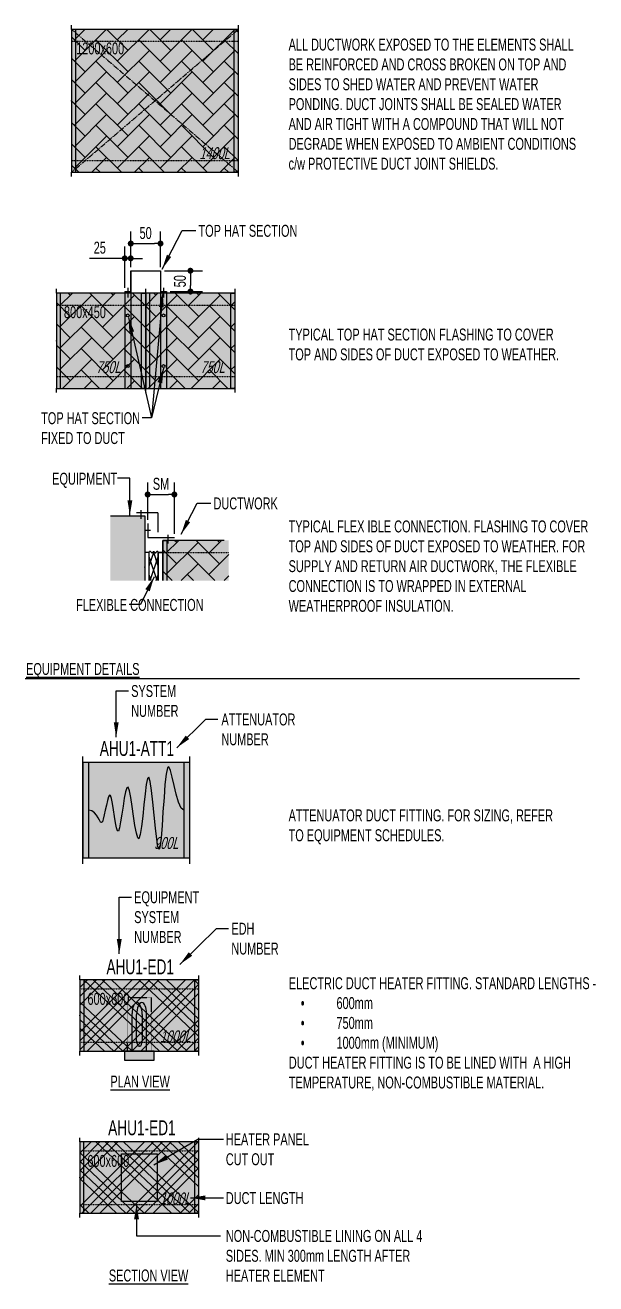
# Model space of a CAD drawing. Header units: millimetres. Extents: x 141 to 153906, y 19826 to 64501.
# Drawn here: x 21150 to 25940, y 37399 to 47968 of the extents above; entities that cross this region are included whole.
import ezdxf
from ezdxf.enums import TextEntityAlignment as Align

# ---------------------------------------------------------------- set-up
doc = ezdxf.new("R2010")
doc.units = ezdxf.units.MM
for name, pattern in [('DOT', [1.4, 0.2, -1.2]), ('HID', [3.5, 2, -1.5]), ('Ins', [1, 0.5, -0.5])]:
    doc.linetypes.add(name, pattern=pattern)
for name, color, linetype in [('Hvac-FlexDuct', 244, 'Continuous'), ('Hvac-Legend', 7, 'Continuous'), ('Hvac-Notes', 7, 'Continuous'), ('Hvacduct-ra', 210, 'Continuous'), ('Hvacduct-ra-Shading', 223, 'Continuous'), ('Hvacduct-sa', 160, 'Continuous'), ('Hvacduct-sa-Shading', 163, 'Continuous'), ('HvacDuctText', 7, 'Continuous'), ('Hvacequip', 4, 'Continuous'), ('Hvacequip-Shading', 254, 'Continuous'), ('Hvacins', 118, 'Continuous')]:
    doc.layers.add(name, color=color, linetype=linetype)
doc.styles.add('Arial', font='ARIALN.TTF', dxfattribs={"width": 0.8})
doc.styles.add('Arial Narrow', font='ARIALN.TTF', dxfattribs={"width": 0.9, "height": 200})
doc.styles.add('Arial Narrow_1', font='ARIALN.TTF', dxfattribs={"height": 250})
doc.dimstyles.new('ISO-25', dxfattribs={"dimtxt": 2.5, "dimasz": 2.5, "dimexe": 1.25, "dimexo": 0.625, "dimtad": 1, "dimtxsty": 'Standard', "dimcen": 2.5, "dimadec": 0, "dimazin": 0, "dimtfac": 1, "dimtmove": 0, "dimatfit": 3, "dimfxl": 1, "dimarcsym": 0})
doc.dimstyles.new('Standard 100', dxfattribs={"dimscale": 50, "dimtxt": 2, "dimasz": 1, "dimexe": 2, "dimexo": 0.63, "dimgap": 0.63, "dimtad": 1, "dimdec": 0, "dimrnd": 5, "dimzin": 0, "dimdsep": 46, "dimtxsty": 'Arial', "dimblk": 'DOT', "dimcen": 0.09, "dimclrd": 1, "dimclre": 1, "dimclrt": 256, "dimadec": 0, "dimazin": 0, "dimtfac": 1, "dimtdec": 0, "dimtofl": 0, "dimtmove": 0, "dimatfit": 3, "dimfxl": 1, "dimtolj": 1, "dimtzin": 0, "dimarcsym": 0})
pattern_1 = [(45.00297, (-11605.77, -5577.96), (-0.0093, 179.60512), [381, -127]), (135.00297, (-11515.98, -5488.16), (0.0093, -179.60512), [381, -127])]

# ---------------------------------------------------------------- blocks, each defined once
blk = doc.blocks.new('_Dot')
at = {"color": 0, "linetype": 'ByBlock', "lineweight": -2}
blk.add_line((-0.5, 0), (-1, 0), dxfattribs=at)
at = {"color": 0, "linetype": 'ByBlock', "const_width": 0.5}
blk.add_lwpolyline([(-0.25, 0, 1), (0.25, 0, 1)], format="xyb", close=True, dxfattribs=at)
blk = doc.blocks.new('*D340')
at = {"layer": 'Defpoints', "color": 0, "transparency": 16777216}
for p in [(21986, 46010), (22036, 45906), (21986, 45731)]:
    blk.add_point(p, dxfattribs=at)
at = {"layer": 'Hvac-Legend', "color": 1, "lineweight": -2, "transparency": 16777216}
for p, q in [((21986, 45762), (21986, 46110)), ((22036, 45937), (22036, 46110)), ((21986, 46010), (21691, 46010)), ((21936, 46010), (21886, 46010)), ((22086, 46010), (22136, 46010))]:
    blk.add_line(p, q, dxfattribs=at)
at = {"layer": 'Hvac-Legend', "color": 1, "lineweight": -2, "transparency": 16777216, "xscale": 50, "yscale": 50, "zscale": 50}
blk.add_blockref('_Dot', (21986, 46010), dxfattribs=at)
at = {"layer": 'Hvac-Legend', "color": 1, "lineweight": -2, "transparency": 16777216, "xscale": 50, "yscale": 50, "zscale": 50, "rotation": 180}
blk.add_blockref('_Dot', (22036, 46010), dxfattribs=at)
at = {"layer": 'Hvac-Legend', "transparency": 16777216, "insert": (21776, 46099), "char_height": 100, "attachment_point": 5, "style": 'Arial'}
blk.add_mtext('\\A1;25', dxfattribs=at)
blk = doc.blocks.new('*D341')
at = {"layer": 'Defpoints', "color": 0, "transparency": 16777216}
for p in [(22286, 46134), (22036, 45906), (22286, 45906)]:
    blk.add_point(p, dxfattribs=at)
at = {"layer": 'Hvac-Legend', "color": 1, "lineweight": -2, "transparency": 16777216}
for p, q in [((22036, 45937), (22036, 46234)), ((22286, 45937), (22286, 46234)), ((22086, 46134), (22236, 46134))]:
    blk.add_line(p, q, dxfattribs=at)
at = {"layer": 'Hvac-Legend', "color": 1, "lineweight": -2, "transparency": 16777216, "xscale": 50, "yscale": 50, "zscale": 50, "rotation": 180}
blk.add_blockref('_Dot', (22036, 46134), dxfattribs=at)
at = {"layer": 'Hvac-Legend', "color": 1, "lineweight": -2, "transparency": 16777216, "xscale": 50, "yscale": 50, "zscale": 50}
blk.add_blockref('_Dot', (22286, 46134), dxfattribs=at)
at = {"layer": 'Hvac-Legend', "transparency": 16777216, "insert": (22161, 46222), "char_height": 100, "attachment_point": 5, "style": 'Arial'}
blk.add_mtext('\\A1;50', dxfattribs=at)
blk = doc.blocks.new('*D342')
at = {"layer": 'Defpoints', "color": 0, "transparency": 16777216}
for p in [(22286, 45906), (22336, 45731), (22537, 45731)]:
    blk.add_point(p, dxfattribs=at)
at = {"layer": 'Hvac-Legend', "color": 1, "lineweight": -2, "transparency": 16777216}
for p, q in [((22318, 45906), (22637, 45906)), ((22537, 45856), (22537, 45781)), ((22368, 45731), (22637, 45731))]:
    blk.add_line(p, q, dxfattribs=at)
at = {"layer": 'Hvac-Legend', "color": 1, "lineweight": -2, "transparency": 16777216, "xscale": 50, "yscale": 50, "zscale": 50}
for p, rotation in [((22537, 45906), 90), ((22537, 45731), 270)]:
    blk.add_blockref('_Dot', p, dxfattribs=dict(at, rotation=rotation))
at = {"layer": 'Hvac-Legend', "transparency": 16777216, "insert": (22449, 45818), "char_height": 100, "attachment_point": 5, "rotation": 90, "style": 'Arial'}
blk.add_mtext('\\A1;50', dxfattribs=at)
blk = doc.blocks.new('*D343')
at = {"layer": 'Defpoints', "color": 0, "transparency": 16777216}
for p in [(22402, 44027), (22178, 43783), (22402, 43666)]:
    blk.add_point(p, dxfattribs=at)
at = {"layer": 'Hvac-Legend', "color": 1, "lineweight": -2, "transparency": 16777216}
for p, q in [((22178, 43815), (22178, 44127)), ((22402, 43697), (22402, 44127)), ((22228, 44027), (22352, 44027))]:
    blk.add_line(p, q, dxfattribs=at)
at = {"layer": 'Hvac-Legend', "color": 1, "lineweight": -2, "transparency": 16777216, "xscale": 50, "yscale": 50, "zscale": 50, "rotation": 180}
blk.add_blockref('_Dot', (22178, 44027), dxfattribs=at)
at = {"layer": 'Hvac-Legend', "color": 1, "lineweight": -2, "transparency": 16777216, "xscale": 50, "yscale": 50, "zscale": 50}
blk.add_blockref('_Dot', (22402, 44027), dxfattribs=at)
at = {"layer": 'Hvac-Legend', "transparency": 16777216, "insert": (22290, 44116), "char_height": 100, "attachment_point": 5, "style": 'Arial'}
blk.add_mtext('\\A1;SM', dxfattribs=at)
blk = doc.blocks.new('attenar-in')
at = {"layer": 'Hvacequip', "color": 252, "linetype": 'Continuous', "flags": 128}
blk.add_lwpolyline([(0.999, 0), (0.97, 0.023), (0.943, 0.084), (0.918, 0.167), (0.896, 0.26), (0.875, 0.348), (0.857, 0.418), (0.84, 0.455), (0.826, 0.445), (0.812, 0.38), (0.8, 0.271), (0.79, 0.133), (0.779, -0.017), (0.769, -0.162), (0.759, -0.287), (0.749, -0.375), (0.738, -0.411), (0.726, -0.383), (0.713, -0.303), (0.7, -0.187), (0.686, -0.052), (0.672, 0.085), (0.657, 0.208), (0.643, 0.301), (0.63, 0.346), (0.616, 0.332), (0.604, 0.27), (0.591, 0.173), (0.579, 0.057), (0.566, -0.063), (0.554, -0.172), (0.541, -0.255), (0.527, -0.299), (0.514, -0.291), (0.5, -0.241), (0.485, -0.16), (0.471, -0.063), (0.456, 0.039), (0.441, 0.132), (0.427, 0.203), (0.413, 0.241), (0.399, 0.235), (0.385, 0.194), (0.372, 0.126), (0.36, 0.044), (0.347, -0.042), (0.335, -0.121), (0.324, -0.184), (0.313, -0.218), (0.302, -0.217), (0.291, -0.185), (0.281, -0.132), (0.271, -0.066), (0.261, 0.004), (0.25, 0.07), (0.24, 0.123), (0.229, 0.154), (0.218, 0.158), (0.207, 0.139), (0.196, 0.102), (0.185, 0.054), (0.174, 0.001), (0.163, -0.05), (0.153, -0.093), (0.143, -0.121), (0.134, -0.13), (0.125, -0.124), (0.114, -0.105), (0.1, -0.08), (0.083, -0.052), (0.062, -0.027), (0.034, -0.008), (0, -0.001)], dxfattribs=at)
blk = doc.blocks.new('FLL-ADFF')
at = {"layer": 'Hvacduct-sa', "color": 8, "linetype": 'Continuous', "flags": 128}
blk.add_lwpolyline([(0, -335), (0, -300), (35, -300), (35, 300), (0, 300), (0, 335)], dxfattribs=at)
blk = doc.blocks.new('FLR-AE08')
at = {"layer": 'Hvacduct-sa', "color": 8, "linetype": 'Continuous', "flags": 128}
blk.add_lwpolyline([(0, -335), (0, -300), (-35, -300), (-35, 300), (0, 300), (0, 335)], dxfattribs=at)
blk = doc.blocks.new('8FB9')
at = {"layer": 'Hvacequip', "color": 4, "linetype": 'DOT', "ltscale": 0.5}
for p, q in [((400, -225), (400, 225)), ((400, 225), (600, 225)), ((600, 225), (600, -225)), ((600, -225), (400, -225))]:
    blk.add_line(p, q, dxfattribs=at)
at = {"layer": 'Hvacequip', "color": 4, "linetype": 'Continuous'}
for p, q in [((479, 183), (479, 183)), ((479, 183), (479, 183)), ((521, 183), (521, 183)), ((521, 183), (521, 183)), ((439, -225), (439, 93)), ((477, -137), (477, 84)), ((523, 84), (523, -137)), ((561, -225), (561, 93)), ((503, -182), (497, -182))]:
    blk.add_line(p, q, dxfattribs=at)
for centre, major_axis, start_param, end_param in [((479, 93), (0, 90), 0, 1.570796), ((521, 84), (0, 99), 0, 1.570796), ((479, 84), (0, 99), 4.712389, 6.283185), ((521, 93), (0, 90), 4.712389, 6.283185), ((497, -137), (0, 45), 1.570796, 3.141593), ((503, -137), (0, 45), 3.141593, 4.712389)]:
    blk.add_ellipse(centre, major_axis=major_axis, ratio=0.444444, start_param=start_param, end_param=end_param, dxfattribs=at)
blk = doc.blocks.new('FLL-AE3D')
at = {"layer": 'Hvacduct-sa', "color": 8, "linetype": 'Continuous', "flags": 128}
blk.add_lwpolyline([(0, -335), (0, -300), (35, -300), (35, 300), (0, 300), (0, 335)], dxfattribs=at)
blk = doc.blocks.new('FLR-AE46')
at = {"layer": 'Hvacduct-sa', "color": 8, "linetype": 'Continuous', "flags": 128}
blk.add_lwpolyline([(0, -335), (0, -300), (-35, -300), (-35, 300), (0, 300), (0, 335)], dxfattribs=at)
blk = doc.blocks.new('FLL-D475')
at = {"layer": 'Hvacduct-ra', "color": 8, "linetype": 'Continuous', "flags": 128}
blk.add_lwpolyline([(0, -635), (0, -600), (35, -600), (35, 600), (0, 600), (0, 635)], dxfattribs=at)
blk = doc.blocks.new('FLR-D47E')
at = {"layer": 'Hvacduct-ra', "color": 8, "linetype": 'Continuous', "flags": 128}
blk.add_lwpolyline([(0, -635), (0, -600), (-35, -600), (-35, 600), (0, 600), (0, 635)], dxfattribs=at)
blk = doc.blocks.new('FLL-D362')
at = {"layer": 'Hvacduct-sa', "color": 8, "linetype": 'Continuous', "flags": 128}
blk.add_lwpolyline([(0, -435), (0, -400), (35, -400), (35, 400), (0, 400), (0, 435)], dxfattribs=at)
blk = doc.blocks.new('FLR-D36B')
at = {"layer": 'Hvacduct-sa', "color": 8, "linetype": 'Continuous', "flags": 128}
blk.add_lwpolyline([(0, -435), (0, -400), (-35, -400), (-35, 400), (0, 400), (0, 435)], dxfattribs=at)
blk = doc.blocks.new('FLL-D395')
at = {"layer": 'Hvacduct-sa', "color": 8, "linetype": 'Continuous', "flags": 128}
blk.add_lwpolyline([(0, -435), (0, -400), (35, -400), (35, 400), (0, 400), (0, 435)], dxfattribs=at)
blk = doc.blocks.new('FLR-D39E')
at = {"layer": 'Hvacduct-sa', "color": 8, "linetype": 'Continuous', "flags": 128}
blk.add_lwpolyline([(0, -435), (0, -400), (-35, -400), (-35, 400), (0, 400), (0, 435)], dxfattribs=at)

msp = doc.modelspace()

# ---------------------------------------------------------------- hatches: boundary and pattern name
at = {"layer": 'Hvacequip-Shading'}
msp.add_hatch(color=256, dxfattribs=at).paths.add_polyline_path([(22154, 43769.7), (22154, 43848.1), (21866, 43848.1), (21866, 43303.9), (22154, 43303.9), (22154, 43641)])
at = {"layer": 'Hvacins', "linetype": 'Continuous'}
h = msp.add_hatch(dxfattribs=at)
h.set_pattern_fill('HERRING_45', color=118, scale=5, angle=45.00297, style=0)
h.set_pattern_definition([(45.00297, (-11121.82, 427.87), (-0.0093, 179.60512), [381, -127]), (135.00297, (-11032.02, 517.68), (0.0093, -179.60512), [381, -127])])
h.paths.add_polyline_path([(21539.2, 46732.8), (22939.2, 46732.8), (22939.2, 47932.8), (21539.2, 47932.8)])
h = msp.add_hatch(dxfattribs=at)
h.set_pattern_fill('HERRING_45', color=118, scale=5, angle=45.00297, style=0)
h.set_pattern_definition(pattern_1)
h.paths.add_polyline_path([(21411.4, 44918.1), (22161.4, 44918.1), (22161.4, 45718.1), (21411.4, 45718.1)])
h = msp.add_hatch(dxfattribs=at)
h.set_pattern_fill('HERRING_45', color=118, scale=5, angle=45.00297, style=0)
h.set_pattern_definition(pattern_1)
h.paths.add_polyline_path([(22161.4, 44918.1), (22911.4, 44918.1), (22911.4, 45718.1), (22161.4, 45718.1)])
h = msp.add_hatch(dxfattribs=at)
h.set_pattern_fill('HERRING_45', color=118, scale=5, angle=45.00297, style=0)
h.set_pattern_definition([(45.00297, (-10713.12, -7655.03), (-0.0093, 179.60512), [381, -127]), (135.00297, (-10623.32, -7565.23), (0.0093, -179.60512), [381, -127])])
h.paths.add_polyline_path([(22859.1, 43641), (22304, 43641), (22304, 43303.9), (22859.1, 43303.9)])
h = msp.add_hatch(dxfattribs=at)
h.set_pattern_fill('ANSI34', color=118, scale=16.666667, style=0)
h.set_pattern_definition([(45, (-25046.32, -10284.45), (-224.5064, 224.5064), []), (45, (-24971.5, -10284.45), (-224.5064, 224.5064), []), (45, (-24896.65, -10284.45), (-224.5064, 224.5064), []), (45, (-24821.82, -10284.45), (-224.5064, 224.5064), [])])
h.paths.add_polyline_path([(21608.6, 39352), (22608.6, 39352), (22608.6, 39952), (21608.6, 39952)])
h = msp.add_hatch(dxfattribs=at)
h.set_pattern_fill('ANSI34', color=118, scale=16.666667, angle=91.67325, style=0)
h.set_pattern_definition([(136.67325, (-25046.32, -10284.45), (-217.8552, -230.9662), []), (136.67325, (-25048.5, -10209.64), (-217.8552, -230.9662), []), (136.67325, (-25050.7, -10134.84), (-217.8552, -230.9662), []), (136.67325, (-25052.88, -10060.04), (-217.8552, -230.9662), [])])
h.paths.add_polyline_path([(21608.6, 39352), (22608.6, 39352), (22608.6, 39952), (21608.6, 39952)])
h = msp.add_hatch(dxfattribs=at)
h.set_pattern_fill('ANSI34', color=118, scale=16.666667, style=0)
h.set_pattern_definition([(45, (-24731.78, -10537.27), (-224.5064, 224.5064), []), (45, (-24656.95, -10537.27), (-224.5064, 224.5064), []), (45, (-24582.1, -10537.27), (-224.5064, 224.5064), []), (45, (-24507.27, -10537.27), (-224.5064, 224.5064), [])])
h.paths.add_polyline_path([(21607.6, 37991.1), (22607.6, 37991.1), (22607.6, 38591.1), (21607.6, 38591.1)])
h = msp.add_hatch(dxfattribs=at)
h.set_pattern_fill('ANSI34', color=118, scale=16.666667, angle=91.67325, style=0)
h.set_pattern_definition([(136.67325, (-24731.78, -10537.27), (-217.8552, -230.9662), []), (136.67325, (-24733.97, -10462.47), (-217.8552, -230.9662), []), (136.67325, (-24736.15, -10387.67), (-217.8552, -230.9662), []), (136.67325, (-24738.34, -10312.86), (-217.8552, -230.9662), [])])
h.paths.add_polyline_path([(21607.6, 37991.1), (22607.6, 37991.1), (22607.6, 38591.1), (21607.6, 38591.1)])

# ---------------------------------------------------------------- linework, layer by layer
msp.add_point((21633.3, 41375.8))
at = {"layer": 'Hvac-FlexDuct', "color": 244, "linetype": 'Continuous'}
for p, q in [((22154, 43641), (22154, 43303.9)), ((22191.5, 43428.5), (22231.3, 43547.7)), ((22191.5, 43541), (22194.4, 43547.4)), ((22194.4, 43547.4), (22197.2, 43550.4)), ((22197.2, 43550.4), (22199.9, 43550.7)), ((22199.9, 43550.7), (22202.5, 43549)), ((22202.5, 43549), (22205, 43546)), ((22205, 43546), (22207.4, 43542.6)), ((22220.8, 43541.5), (22222.9, 43543.9)), ((22222.9, 43543.9), (22225, 43546.2)), ((22225, 43546.2), (22227, 43547.8)), ((22227, 43547.8), (22229, 43548.5)), ((22266.5, 43429.1), (22227, 43547.8)), ((22229, 43548.5), (22231.1, 43547.8)), ((22231.1, 43547.8), (22233.1, 43546.2)), ((22233.1, 43546.2), (22235.2, 43543.9)), ((22235.2, 43543.9), (22237.3, 43541.5)), ((22250.6, 43542.6), (22253.1, 43546)), ((22253.1, 43546), (22255.6, 43549)), ((22255.6, 43549), (22258.2, 43550.7)), ((22258.2, 43550.7), (22260.9, 43550.4)), ((22260.9, 43550.4), (22263.7, 43547.4)), ((22263.7, 43547.4), (22266.5, 43541)), ((22304, 43303.9), (22304, 43641)), ((22191.5, 43541), (22154, 43541)), ((22191.5, 43541), (22154, 43541)), ((22191.5, 43303.9), (22191.5, 43541)), ((22191.5, 43303.9), (22191.5, 43541)), ((22258.2, 43303.9), (22191.5, 43503.9)), ((22200.1, 43303.9), (22266.5, 43503.3)), ((22207.4, 43542.6), (22209.8, 43539.4)), ((22209.8, 43539.4), (22212.1, 43537.2)), ((22212.1, 43537.2), (22214.4, 43536.6)), ((22214.4, 43536.6), (22216.6, 43537.4)), ((22216.6, 43537.4), (22218.7, 43539.1)), ((22218.7, 43539.1), (22220.8, 43541.5)), ((22237.3, 43541.5), (22239.4, 43539.1)), ((22239.4, 43539.1), (22241.5, 43537.4)), ((22241.5, 43537.4), (22243.7, 43536.6)), ((22243.7, 43536.6), (22246, 43537.2)), ((22246, 43537.2), (22248.3, 43539.4)), ((22248.3, 43539.4), (22250.6, 43542.6)), ((22266.5, 43541), (22266.5, 43303.9)), ((22304, 43541), (22266.5, 43541)), ((22266.5, 43303.9), (22266.5, 43541)), ((22266.5, 43541), (22304, 43541)), ((22208.1, 43303.9), (22191.5, 43353.7)), ((22250.1, 43303.9), (22266.5, 43353.1))]:
    msp.add_line(p, q, dxfattribs=at)
at = {"layer": 'Hvac-Legend', "color": 1}
for p, q in [((22036.4, 45905.6), (22036.4, 44918.1)), ((22286.4, 45905.6), (22286.4, 44918.1)), ((21986.4, 45730.6), (21986.4, 44918.1)), ((22011.1, 45761.6), (22011.1, 45680)), ((22311.6, 45761.6), (22311.6, 45680)), ((22336.4, 45730.6), (22336.4, 44918.1)), ((22262.5, 43873.1), (22085.6, 43873.1)), ((22119.8, 43895.8), (22119.8, 43822.5)), ((22262.5, 43873.1), (22262.5, 43709.9)), ((22178.1, 43783.1), (22178.1, 43666)), ((22202.2, 43724.5), (22154, 43724.5)), ((22178.1, 43666), (22402, 43666)), ((22346.4, 43688.7), (22346.4, 43615.4))]:
    msp.add_line(p, q, dxfattribs=at)
msp.add_lwpolyline([(21986.4, 45730.6), (22036.4, 45730.6), (22036.4, 45905.6), (22286.4, 45905.6), (22286.4, 45730.6), (22336.4, 45730.6)], dxfattribs=at)
for centre in [(22011.1, 45530.7), (22311.6, 45530.7), (22011.1, 45105.4), (22311.6, 45105.4)]:
    msp.add_circle(centre, 12.5, dxfattribs=at)
at = {"layer": 'Hvac-Notes', "color": 1}
msp.add_line((21149.8, 42482.5), (25801.7, 42482.5), dxfattribs=at)
at = {"layer": 'Hvacduct-ra', "color": 210, "linetype": 'Continuous', "flags": 128}
msp.add_lwpolyline([(21539.2, 46732.8), (22939.2, 46732.8), (22939.2, 47932.8), (21539.2, 47932.8)], close=True, dxfattribs=at)
at = {"layer": 'Hvacduct-ra', "color": 210, "linetype": 'Continuous'}
msp.add_point((21539.2, 47332.8), dxfattribs=at)
at = {"layer": 'Hvacduct-ra-Shading', "color": 223, "linetype": 'Continuous'}
msp.add_solid([(21539.2, 46732.8), (22939.2, 46732.8), (21539.2, 47932.8), (22939.2, 47932.8)], dxfattribs=at)
at = {"layer": 'Hvacduct-sa', "color": 160, "linetype": 'Continuous', "flags": 128}
for points in [[(21411.4, 44918.1), (22161.4, 44918.1), (22161.4, 45718.1), (21411.4, 45718.1)], [(22161.4, 44918.1), (22911.4, 44918.1), (22911.4, 45718.1), (22161.4, 45718.1)], [(21608.6, 39352), (22608.6, 39352), (22608.6, 39952), (21608.6, 39952)], [(21983.6, 39277), (22233.6, 39277), (22233.6, 39352), (21983.6, 39352)], [(21607.6, 37991.1), (22607.6, 37991.1), (22607.6, 38591.1), (21607.6, 38591.1)], [(21957.6, 38491.1), (22257.6, 38491.1), (22257.6, 38091.1), (21957.6, 38091.1)]]:
    msp.add_lwpolyline(points, close=True, dxfattribs=at)
msp.add_lwpolyline([(22819.4, 43641), (22304, 43641), (22304, 43303.9)], dxfattribs=at)
at = {"layer": 'Hvacduct-sa', "color": 8, "linetype": 'Continuous', "flags": 128}
msp.add_lwpolyline([(22304, 43641), (22304, 43641), (22339, 43641), (22339, 43303.9)], dxfattribs=at)
at = {"layer": 'Hvacduct-sa', "color": 160, "linetype": 'Continuous'}
for p in [(21411.4, 45318.1), (22161.4, 45318.1), (21608.6, 39652), (21607.6, 38291.1)]:
    msp.add_point(p, dxfattribs=at)
at = {"layer": 'Hvacduct-sa', "color": 4, "linetype": 'Continuous'}
msp.add_point((22154, 43416), dxfattribs=at)
at = {"layer": 'Hvacduct-sa-Shading', "color": 163, "linetype": 'Continuous'}
for points in [[(21411.4, 44918.1), (22161.4, 44918.1), (21411.4, 45718.1), (22161.4, 45718.1)], [(22161.4, 44918.1), (22911.4, 44918.1), (22161.4, 45718.1), (22911.4, 45718.1)], [(22304, 43303.9), (22859.1, 43303.9), (22304, 43641), (22859.1, 43641)], [(21608.6, 39352), (22608.6, 39352), (21608.6, 39952), (22608.6, 39952)], [(21607.6, 37991.1), (22607.6, 37991.1), (21607.6, 38591.1), (22607.6, 38591.1)]]:
    msp.add_solid(points, dxfattribs=at)
at = {"layer": 'Hvacduct-sa-Shading', "linetype": 'Continuous'}
msp.add_solid([(21983.6, 39277), (22233.6, 39277), (21983.6, 39352), (22233.6, 39352)], dxfattribs=at)
at = {"layer": 'Hvacequip', "color": 1, "linetype": 'HID'}
for p, q in [((21539.2, 47932.8), (22939.2, 46732.8)), ((21539.2, 46732.8), (22939.2, 47932.8))]:
    msp.add_line(p, q, dxfattribs=at)
at = {"layer": 'Hvacequip', "color": 4, "linetype": 'Continuous'}
for p, q in [((21866, 43848.1), (22154, 43848.1)), ((22154, 43848.1), (22154, 43303.9)), ((21633.3, 40925.8), (21633.3, 41825.8)), ((22533.3, 40925.8), (22533.3, 41825.8))]:
    msp.add_line(p, q, dxfattribs=at)
at = {"layer": 'Hvacequip', "color": 1, "linetype": 'Continuous'}
for p, q in [((21683.3, 40975.8), (21683.3, 41775.8)), ((22483.3, 40975.8), (22483.3, 41775.8))]:
    msp.add_line(p, q, dxfattribs=at)
at = {"layer": 'Hvacequip', "color": 4, "linetype": 'Continuous', "flags": 128}
msp.add_lwpolyline([(21633.3, 40975.8), (22533.3, 40975.8), (22533.3, 41775.8), (21633.3, 41775.8)], close=True, dxfattribs=at)
at = {"layer": 'Hvacequip-Shading', "color": 253, "linetype": 'Continuous'}
msp.add_solid([(21633.3, 40975.8), (22533.3, 40975.8), (21633.3, 41775.8), (22533.3, 41775.8)], dxfattribs=at)
at = {"layer": 'Hvacins', "color": 118, "linetype": 'Ins'}
for p, q in [((21539.2, 47832.8), (22939.2, 47832.8)), ((21539.2, 46832.8), (22939.2, 46832.8)), ((21411.4, 45618.1), (22161.4, 45618.1)), ((22161.4, 45618.1), (22911.4, 45618.1)), ((21411.4, 45018.1), (22161.4, 45018.1)), ((22161.4, 45018.1), (22911.4, 45018.1)), ((22304, 43541), (22859.1, 43541)), ((21608.6, 39877), (22608.6, 39877)), ((21608.6, 39427), (22608.6, 39427)), ((21607.6, 38516.1), (22607.6, 38516.1)), ((21607.6, 38066.1), (22607.6, 38066.1))]:
    msp.add_line(p, q, dxfattribs=at)

# ---------------------------------------------------------------- block references
at = {"layer": 'Hvacduct-ra', "color": 8, "linetype": 'Continuous'}
for name, p in [('FLL-D475', (21539.2, 47332.8)), ('FLR-D47E', (22939.2, 47332.8))]:
    msp.add_blockref(name, p, dxfattribs=at)
at = {"layer": 'Hvacduct-sa', "color": 8, "linetype": 'Continuous'}
for name, p in [('FLL-D362', (21411.4, 45318.1)), ('FLR-D36B', (22161.4, 45318.1)), ('FLL-D395', (22161.4, 45318.1)), ('FLR-D39E', (22911.4, 45318.1)), ('FLL-ADFF', (21608.6, 39652)), ('FLR-AE08', (22608.6, 39652)), ('FLL-AE3D', (21607.6, 38291.1)), ('FLR-AE46', (22607.6, 38291.1))]:
    msp.add_blockref(name, p, dxfattribs=at)
at = {"layer": 'Hvacequip', "color": 4, "linetype": 'Continuous', "xscale": 800, "yscale": 800, "zscale": 800}
msp.add_blockref('attenar-in', (21683.3, 41375.8), dxfattribs=at)
at = {"layer": 'Hvacequip', "color": 4, "linetype": 'Continuous'}
msp.add_blockref('8FB9', (21608.6, 39577), dxfattribs=at)

# ---------------------------------------------------------------- texts
at = {"layer": 'Hvac-Legend', "char_height": 100, "width": 683.343, "attachment_point": 1, "style": 'Arial Narrow_1'}
for s, insert in [('\\L\\W0.8;PLAN VIEW', (21865.1, 39147.7, 635)), ('\\L\\W0.8;SECTION VIEW', (21852.2, 37519.1, 635))]:
    msp.add_mtext(s, dxfattribs=dict(at, insert=insert))
at = {"layer": 'Hvac-Notes', "color": 7, "linetype": 'Continuous', "style": 'Arial Narrow', "width": 0.8}
for s, p in [('AHU1-ATT1', (22087.8, 41893.7)), ('AHU1-ED1', (22115.6, 40060.1)), ('AHU1-ED1', (22129.7, 38708.8))]:
    msp.add_text(s, height=125, dxfattribs=at).set_placement(p, align=Align.MIDDLE)
at = {"layer": 'Hvac-Notes', "char_height": 100, "attachment_point": 1, "style": 'Arial Narrow_1'}
for s, insert, width in [('\\fArial Narrow|b0|i0;\\W0.8;ALL DUCTWORK EXPOSED TO THE ELEMENTS SHALL BE REINFORCED AND CROSS BROKEN ON TOP AND SIDES TO SHED WATER AND PREVENT WATER PONDING. DUCT JOINTS SHALL BE SEALED WATER AND AIR TIGHT WITH A COMPOUND THAT WILL NOT DEGRADE WHEN EXPOSED TO AMBIENT CONDITIONS c/w PROTECTIVE DUCT JOINT SHIELDS.\\P', (23361.1, 47855.1), 2495.735), ('\\W0.8;TOP HAT SECTION', (22604.7, 46291.1, 635), 998.992), ('\\W0.8;TYPICAL TOP HAT SECTION FLASHING TO COVER TOP AND SIDES OF DUCT EXPOSED TO WEATHER.', (23361.1, 45420.1), 2343.439), ('\\W0.8;TOP HAT SECTION FIXED TO DUCT', (21283.9, 44717.6, 635), 1042.311), ('\\W0.8;EQUIPMENT', (21376.8, 44209.5, 635), 1042.311), ('\\W0.8;DUCTWORK', (22730.8, 44002.2, 635), 998.992), ('\\W0.8;TYPICAL FLEX IBLE CONNECTION. FLASHING TO COVER TOP AND SIDES OF DUCT EXPOSED TO WEATHER. FOR SUPPLY AND RETURN AIR DUCTWORK, THE FLEXIBLE CONNECTION IS TO WRAPPED IN EXTERNAL WEATHERPROOF INSULATION.', (23361.1, 43808.9), 2520.242), ('\\W0.8;FLEXIBLE CONNECTION', (21577.7, 43150, 635), 1042.311), ('\\L\\W0.8;EQUIPMENT DETAILS', (21157.4, 42612, 635), 1136.18), ('\\W0.8;SYSTEM\\PNUMBER', (22039.7, 42426.8, 635), 844.489), ('\\W0.8;ATTENUATOR\\PNUMBER', (22797.1, 42188.2, 635), 844.489), ('\\W0.8;ATTENUATOR DUCT FITTING. FOR SIZING, REFER TO EQUIPMENT SCHEDULES.', (23361.1, 41382.5), 2343.439), ('\\W0.8;EQUIPMENT\\PSYSTEM\\PNUMBER', (22065, 40695.1, 635), 844.489), ('\\W0.8;EDH\\PNUMBER', (22880.5, 40431, 635), 844.489), ('\\W0.8;ELECTRIC DUCT HEATER FITTING. STANDARD LENGTHS -\\P\\pxi-3,l4t4;•^I600mm\\P•^I750mm\\P•^I1000mm (MINIMUM)\\P\\pi*,l*,t;DUCT HEATER FITTING IS TO BE LINED WITH  A HIGH TEMPERATURE, NON-COMBUSTIBLE MATERIAL.', (23363.1, 39973.3), 2435.692), ('\\W0.8;HEATER PANEL CUT OUT', (22834.1, 38662.1, 635), 799.699), ('\\W0.8;DUCT LENGTH', (22834.1, 38169.3, 635), 1078.217), ('\\W0.8;NON-COMBUSTIBLE LINING ON ALL 4 SIDES. MIN 300mm LENGTH AFTER HEATER ELEMENT', (22834.1, 37851.3), 1916.761)]:
    msp.add_mtext(s, dxfattribs=dict(at, insert=insert, width=width))
at = {"layer": 'HvacDuctText', "style": 'Arial Narrow_1', "width": 0.8}
for s, p in [('1200x600', (21779.2, 47772.8)), ('800x450', (21651.4, 45558.1)), ('600x600', (21848.6, 39792)), ('600x600', (21847.6, 38431.1))]:
    msp.add_text(s, height=100, dxfattribs=at).set_placement(p, align=Align.MIDDLE)
at = {"layer": 'HvacDuctText', "linetype": 'Continuous', "style": 'Arial Narrow_1', "oblique": 15, "width": 0.8}
for s, p in [('1400L', (22739.2, 46892.8)), ('750L', (21847.3, 45096.4)), ('750L', (22722.2, 45096.4)), ('900L', (22333.3, 41100.8)), ('1000L', (22408.6, 39477)), ('1000L', (22407.6, 38116.1))]:
    msp.add_text(s, height=100, dxfattribs=at).set_placement(p, align=Align.MIDDLE)

# ---------------------------------------------------------------- dimensions: what is measured, and where the dimension line sits
at = {"layer": 'Hvac-Legend'}
dim = msp.add_linear_dim(base=(22286.4, 46133.7), p1=(22036.4, 45905.6), p2=(22286.4, 45905.6), text='50', dimstyle='Standard 100', override={"dimgap": 0.75}, dxfattribs=at)
dim.commit()
dim.dimension.update_dxf_attribs({"geometry": '*D341', "text_midpoint": (22161.4, 46222.2)})
for base, p1, p2, text, picture, middle in [((21986.4, 46010.2), (22036.4, 45905.6), (21986.4, 45730.6), '25', '*D340', (21776.1, 46010.2)), ((22402, 44026.8), (22178.1, 43783.1), (22402, 43666), 'SM', '*D343', (22290.1, 44026.8))]:
    dim = msp.add_linear_dim(base=base, p1=p1, p2=p2, text=text, dimstyle='Standard 100', override={"dimgap": 0.75}, dxfattribs=at)
    dim.commit()
    dim.dimension.update_dxf_attribs({"geometry": picture, "text_midpoint": middle, "dimtype": 160})
dim = msp.add_linear_dim(base=(22537.4, 45730.6), p1=(22286.4, 45905.6), p2=(22336.4, 45730.6), angle=90, text='50', dimstyle='Standard 100', override={"dimgap": 0.75}, dxfattribs=at)
dim.commit()
dim.dimension.update_dxf_attribs({"geometry": '*D342', "text_midpoint": (22537.4, 45818.1), "dimtype": 160})

# ---------------------------------------------------------------- leaders
at = {"layer": 'Hvac-Notes'}
for points in [[(22299.5, 45920.4, 635), (22468.3, 46242.6, 635), (22581.1, 46242.6, 635)], [(22304.3, 45724.1), (22210.2, 44671.1), (22132.4, 44671.1)], [(22016.8, 45513.3), (22210.2, 44671.1), (22132.4, 44671.1)], [(22309.9, 45086.8), (22210.2, 44671.1), (22132.4, 44671.1)], [(22028.7, 43852.9), (22028.7, 44163), (21925.8, 44163)], [(22458.7, 43692.9, 635), (22594.4, 43953.7, 635), (22707.1, 43953.7, 635)], [(22232.3, 43334.4), (22117.5, 43103.5), (22022.2, 43103.5)], [(21914, 41988.6, 635), (21914, 42378.3, 635), (22016.1, 42378.3, 635)], [(22422.4, 41900.5, 635), (22666, 42139.7, 635), (22768, 42139.7, 635)], [(21939.3, 40168.8, 635), (21939.3, 40646.6, 635), (22041.4, 40646.6, 635)], [(22447.7, 40080.7, 635), (22754.9, 40382.5, 635), (22856.9, 40382.5, 635)], [(22230.5, 38397.8, 635), (22599.3, 38613.6, 635), (22813.3, 38613.6, 635)], [(22084.5, 38066.1), (22084.5, 37802.8), (22788.9, 37802.8)], [(22538.4, 38120.6, 635), (22789.7, 38120.8, 635), (22813.3, 38120.8, 635)]]:
    msp.add_leader(points, dimstyle='ISO-25', override={"dimscale": 50, "dimtad": 0}, dxfattribs=at)

doc.saveas('drawing.dxf')
